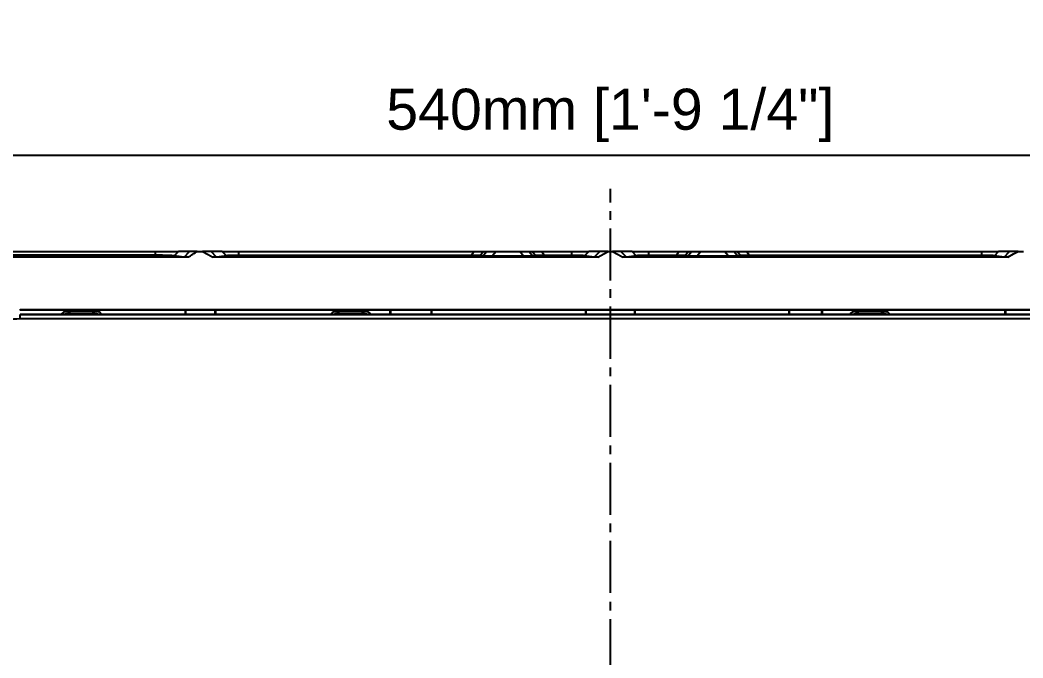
# Model space of a CAD drawing. Header units: millimetres. Extents: x 9226 to 36041, y 16031 to 21779.
# Drawn here: x 11124.6 to 11491.5, y 17103.4 to 17336.8 of the extents above; entities that cross this region are included whole.
import ezdxf

# ---------------------------------------------------------------- set-up
doc = ezdxf.new("R2010")
doc.units = ezdxf.units.MM
doc.linetypes.add('CENTER2', pattern=[28.575, 19.05, -3.175, 3.175, -3.175])
doc.styles.get("Standard").update_dxf_attribs({"font": 'arial.ttf'})
doc.dimstyles.new('ISO-15', dxfattribs={"dimtxt": 15, "dimasz": 4, "dimexe": 1.25, "dimexo": 5, "dimgap": 5, "dimtad": 1, "dimtoh": 1, "dimdec": 1, "dimdsep": 46, "dimtxsty": 'Standard', "dimcen": 2.5, "dimadec": 0, "dimazin": 0, "dimtfac": 1, "dimtdec": 1, "dimtmove": 0, "dimatfit": 3, "dimfxl": 1, "dimarcsym": 0})

# ---------------------------------------------------------------- blocks, each defined once
blk = doc.blocks.new('*U167')
at = {"color": 0, "linetype": 'CENTER2', "transparency": 16777216}
blk.add_line((0, -180.66), (0, 224.45), dxfattribs=at)
blk = doc.blocks.new('*D271')
at = {"color": 0, "lineweight": -2, "ltscale": 40, "transparency": 16777216}
for p, q in [((11070.55, 17222.68), (11070.55, 17288.47)), ((11606.55, 17287.22), (11074.55, 17287.22)), ((11610.55, 17222.68), (11610.55, 17288.47))]:
    blk.add_line(p, q, dxfattribs=at)
at = {"color": 0, "ltscale": 40, "transparency": 16777216}
for points in [[(11074.55, 17287.88), (11074.55, 17286.55), (11070.55, 17287.22)], [(11606.55, 17287.88), (11606.55, 17286.55), (11610.55, 17287.22)]]:
    blk.add_solid(points, dxfattribs=at)
at = {"layer": 'Defpoints', "color": 0, "ltscale": 40, "transparency": 16777216}
for p in [(11070.55, 17287.22), (11070.55, 17217.68), (11610.55, 17217.68)]:
    blk.add_point(p, dxfattribs=at)
at = {"color": 0, "lineweight": -3, "ltscale": 40, "transparency": 16777216, "insert": (11340.55, 17301.93), "char_height": 15, "attachment_point": 5}
blk.add_mtext('540mm [1\'-9 1/4"]', dxfattribs=at)

msp = doc.modelspace()

# ---------------------------------------------------------------- linework, layer by layer
at = {"color": 7, "linetype": 'Continuous', "lineweight": -3}
for p, q in [((11111.966, 17252.176), (11174.141, 17252.176)), ((11174.141, 17250.733), (11174.141, 17252.176)), ((11182.472, 17252.176), (11181.001, 17250.586)), ((11186.56, 17252.176), (11182.472, 17252.176)), ((11184.652, 17250.115), (11186.56, 17252.176)), ((11189.418, 17252.176), (11191.341, 17252.176)), ((11196.454, 17250.115), (11194.446, 17252.176)), ((11198.479, 17252.176), (11194.446, 17252.176)), ((11200.037, 17250.577), (11198.479, 17252.176)), ((11204.619, 17250.676), (11204.619, 17252.176)), ((11204.619, 17252.176), (11290.714, 17252.176)), ((11289.503, 17250.676), (11290.714, 17252.176)), ((11294.17, 17252.176), (11292.899, 17250.6)), ((11293.885, 17250.464), (11295.267, 17252.176)), ((11294.17, 17252.176), (11295.267, 17252.176)), ((11298.723, 17252.176), (11297.281, 17250.389)), ((11298.723, 17252.176), (11307.384, 17252.176)), ((11308.826, 17250.389), (11307.384, 17252.176)), ((11310.84, 17252.176), (11312.221, 17250.464)), ((11310.84, 17252.176), (11311.936, 17252.176)), ((11313.208, 17250.6), (11311.936, 17252.176)), ((11315.392, 17252.176), (11316.603, 17250.676)), ((11315.392, 17252.176), (11326.487, 17252.176)), ((11326.487, 17250.676), (11326.487, 17252.176)), ((11331.069, 17250.577), (11332.627, 17252.176)), ((11336.66, 17252.176), (11332.627, 17252.176)), ((11334.652, 17250.115), (11336.66, 17252.176)), ((11339.765, 17252.176), (11341.341, 17252.176)), ((11346.454, 17250.115), (11344.446, 17252.176)), ((11348.479, 17252.176), (11344.446, 17252.176)), ((11350.037, 17250.577), (11348.479, 17252.176)), ((11354.619, 17250.676), (11354.619, 17252.176)), ((11354.619, 17252.176), (11365.714, 17252.176)), ((11364.503, 17250.676), (11365.714, 17252.176)), ((11369.17, 17252.176), (11367.899, 17250.6)), ((11368.885, 17250.464), (11370.267, 17252.176)), ((11369.17, 17252.176), (11370.267, 17252.176)), ((11373.723, 17252.176), (11372.281, 17250.389)), ((11373.723, 17252.176), (11382.384, 17252.176)), ((11383.826, 17250.389), (11382.384, 17252.176)), ((11385.84, 17252.176), (11387.221, 17250.464)), ((11385.84, 17252.176), (11386.936, 17252.176)), ((11388.208, 17250.6), (11386.936, 17252.176)), ((11390.392, 17252.176), (11391.603, 17250.676)), ((11390.392, 17252.176), (11476.487, 17252.176)), ((11476.487, 17250.676), (11476.487, 17252.176)), ((11481.069, 17250.577), (11482.627, 17252.176)), ((11486.66, 17252.176), (11482.627, 17252.176)), ((11484.652, 17250.115), (11486.66, 17252.176)), ((11489.765, 17252.176), (11491.688, 17252.176)), ((11186.025, 17250.06), (11100.081, 17250.06)), ((11174.141, 17250.733), (11111.966, 17250.733)), ((11126.579, 17250.374), (11126.579, 17250.662)), ((11129.053, 17250.727), (11165.053, 17250.727)), ((11165.053, 17250.309), (11129.053, 17250.309)), ((11167.528, 17250.662), (11167.528, 17250.374)), ((11184.652, 17250.115), (11181.001, 17250.586)), ((11336.023, 17250.06), (11195.083, 17250.06)), ((11200.037, 17250.577), (11196.454, 17250.115)), ((11289.503, 17250.676), (11204.619, 17250.676)), ((11293.885, 17250.464), (11292.899, 17250.6)), ((11308.826, 17250.389), (11297.281, 17250.389)), ((11313.208, 17250.6), (11312.221, 17250.464)), ((11326.487, 17250.676), (11316.603, 17250.676)), ((11334.652, 17250.115), (11331.069, 17250.577)), ((11486.023, 17250.06), (11345.083, 17250.06)), ((11350.037, 17250.577), (11346.454, 17250.115)), ((11364.503, 17250.676), (11354.619, 17250.676)), ((11368.885, 17250.464), (11367.899, 17250.6)), ((11383.826, 17250.389), (11372.281, 17250.389)), ((11388.208, 17250.6), (11387.221, 17250.464)), ((11476.487, 17250.676), (11391.603, 17250.676)), ((11484.652, 17250.115), (11481.069, 17250.577)), ((11124.551, 17230.876), (11556.556, 17230.876)), ((11124.551, 17230.725), (11124.551, 17230.876)), ((11185.036, 17230.725), (11124.551, 17230.725)), ((11142.265, 17230.477), (11142.761, 17230.476)), ((11142.761, 17230.476), (11151.346, 17230.476)), ((11142.761, 17229.476), (11142.761, 17230.476)), ((11151.346, 17230.476), (11151.841, 17230.477)), ((11151.346, 17229.476), (11151.346, 17230.476)), ((11151.846, 17229.477), (11151.841, 17230.477)), ((11185.036, 17230.725), (11185.123, 17230.638)), ((11185.036, 17229.084), (11185.036, 17230.725)), ((11195.983, 17230.638), (11185.123, 17230.638)), ((11185.123, 17230.638), (11185.123, 17229.084)), ((11195.983, 17230.638), (11196.071, 17230.725)), ((11195.983, 17229.084), (11195.983, 17230.638)), ((11260.034, 17230.725), (11196.071, 17230.725)), ((11196.071, 17230.725), (11196.071, 17229.084)), ((11240.761, 17229.476), (11240.765, 17230.459)), ((11241.261, 17230.458), (11249.846, 17230.458)), ((11241.261, 17229.475), (11241.261, 17230.458)), ((11249.846, 17229.475), (11249.846, 17230.458)), ((11250.346, 17229.476), (11250.342, 17230.459)), ((11260.034, 17230.725), (11260.121, 17230.638)), ((11260.034, 17229.084), (11260.034, 17230.725)), ((11274.983, 17230.638), (11260.121, 17230.638)), ((11260.121, 17230.638), (11260.121, 17229.084)), ((11274.983, 17230.638), (11275.07, 17230.725)), ((11274.983, 17230.638), (11274.983, 17229.084)), ((11331.536, 17230.725), (11275.07, 17230.725)), ((11275.07, 17230.725), (11275.07, 17229.084)), ((11331.536, 17230.725), (11331.623, 17230.638)), ((11331.536, 17229.084), (11331.536, 17230.725)), ((11349.483, 17230.638), (11331.623, 17230.638)), ((11331.623, 17230.638), (11331.623, 17229.084)), ((11349.483, 17230.638), (11349.571, 17230.725)), ((11349.483, 17229.084), (11349.483, 17230.638)), ((11406.036, 17230.725), (11349.571, 17230.725)), ((11349.571, 17230.725), (11349.571, 17229.084)), ((11406.123, 17230.638), (11406.036, 17230.725)), ((11406.036, 17229.084), (11406.036, 17230.725)), ((11417.983, 17230.638), (11406.123, 17230.638)), ((11406.123, 17229.084), (11406.123, 17230.638)), ((11417.983, 17230.638), (11418.071, 17230.725)), ((11417.983, 17229.084), (11417.983, 17230.638)), ((11485.036, 17230.725), (11418.071, 17230.725)), ((11418.071, 17230.725), (11418.071, 17229.084)), ((11430.761, 17229.476), (11430.765, 17230.459)), ((11431.261, 17229.475), (11431.261, 17230.458)), ((11431.261, 17230.458), (11439.846, 17230.458)), ((11439.846, 17229.475), (11439.846, 17230.458)), ((11440.346, 17229.476), (11440.342, 17230.459)), ((11485.036, 17230.725), (11485.123, 17230.638)), ((11485.036, 17229.084), (11485.036, 17230.725)), ((11495.983, 17230.638), (11485.123, 17230.638)), ((11485.123, 17230.638), (11485.123, 17229.084)), ((11124.551, 17229.01), (11124.551, 17229.084)), ((11142.053, 17229.084), (11124.551, 17229.084)), ((11124.551, 17227.51), (11124.551, 17229.01)), ((11556.556, 17229.01), (11124.551, 17229.01)), ((11556.556, 17227.51), (11124.551, 17227.51)), ((11142.226, 17229.17), (11142.053, 17229.084)), ((11151.88, 17229.17), (11142.226, 17229.17)), ((11142.237, 17229.37), (11151.87, 17229.37)), ((11151.346, 17229.476), (11142.761, 17229.476)), ((11151.846, 17229.477), (11151.346, 17229.476)), ((11152.053, 17229.084), (11151.88, 17229.17)), ((11240.553, 17229.084), (11152.053, 17229.084)), ((11240.726, 17229.17), (11240.553, 17229.084)), ((11250.38, 17229.17), (11240.726, 17229.17)), ((11240.737, 17229.37), (11250.37, 17229.37)), ((11249.846, 17229.475), (11241.261, 17229.475)), ((11250.553, 17229.084), (11250.38, 17229.17)), ((11430.553, 17229.084), (11250.553, 17229.084)), ((11430.726, 17229.17), (11430.553, 17229.084)), ((11440.38, 17229.17), (11430.726, 17229.17)), ((11430.737, 17229.37), (11440.37, 17229.37)), ((11439.846, 17229.475), (11431.261, 17229.475)), ((11440.553, 17229.084), (11440.38, 17229.17)), ((11529.053, 17229.084), (11440.553, 17229.084))]:
    msp.add_line(p, q, dxfattribs=at)
at = {"color": 8, "linetype": 'Continuous', "lineweight": -3}
for p, q in [((11129.053, 17250.727), (11129.053, 17250.309)), ((11165.053, 17250.309), (11165.053, 17250.727))]:
    msp.add_line(p, q, dxfattribs=at)
at = {"color": 7, "linetype": 'Continuous', "lineweight": -3, "flags": 128}
for points in [[(11191.341, 17252.176), (11193.436, 17250.991), (11195.083, 17250.06)], [(11336.023, 17250.06), (11338.119, 17251.245), (11339.765, 17252.176)], [(11341.341, 17252.176), (11343.436, 17250.991), (11345.083, 17250.06)], [(11486.023, 17250.06), (11488.119, 17251.245), (11489.765, 17252.176)], [(11142.261, 17229.477), (11142.263, 17230.037), (11142.265, 17230.477)]]:
    msp.add_lwpolyline(points, dxfattribs=at)
at = {"color": 8, "linetype": 'Continuous', "lineweight": -3, "flags": 128}
for points in [[(11126.579, 17250.662), (11126.844, 17250.389), (11126.888, 17250.345)], [(11167.218, 17250.345), (11167.319, 17250.448), (11167.528, 17250.662)]]:
    msp.add_lwpolyline(points, dxfattribs=at)
at = {"color": 7, "linetype": 'Continuous', "lineweight": -3}
for centre, radius, start, end in [((11175.431, 17150.689), 100.053, 86.80897, 90.73918), ((11241.264, 17347.458), 117, 269.75546, 269.99829), ((11249.842, 17347.458), 117, 270.00171, 270.24454), ((11431.264, 17347.458), 117, 269.75546, 269.99829), ((11439.842, 17347.458), 117, 270.00171, 270.24454), ((11241.264, 17347.458), 117.983, 269.75547, 269.99829), ((11249.842, 17347.458), 117.983, 270.00171, 270.24452), ((11431.264, 17347.458), 117.983, 269.75547, 269.99829), ((11439.842, 17347.458), 117.983, 270.00171, 270.24452)]:
    msp.add_arc(centre, radius, start, end, dxfattribs=at)
for points, knots in [([(11174.141, 17252.176), (11175.029, 17252.176), (11175.968, 17252.176), (11177.8, 17252.176), (11178.689, 17252.176), (11180.248, 17252.176), (11180.914, 17252.176), (11181.927, 17252.176), (11182.274, 17252.176), (11182.472, 17252.176)], [0, 0, 0, 0, 0.25, 0.25, 0.5, 0.5, 0.75, 0.75, 1, 1, 1, 1]), ([(11186.025, 17250.06), (11186.167, 17250.148), (11186.307, 17250.236), (11186.59, 17250.413), (11186.732, 17250.501), (11187.156, 17250.765), (11187.439, 17250.942), (11188.287, 17251.47), (11188.852, 17251.823), (11189.418, 17252.176)], [0, 0, 0, 0, 0.125, 0.125, 0.25, 0.25, 0.5, 0.5, 1, 1, 1, 1]), ([(11189.418, 17252.176), (11189.053, 17252.177), (11188.688, 17252.178), (11188.142, 17252.18), (11187.96, 17252.181), (11187.686, 17252.182), (11187.595, 17252.182), (11187.411, 17252.183), (11187.316, 17252.183), (11187.165, 17252.183), (11187.108, 17252.183), (11187.049, 17252.182), (11187.034, 17252.182), (11187.013, 17252.181), (11186.993, 17252.181), (11186.909, 17252.179), (11186.847, 17252.179), (11186.679, 17252.177), (11186.602, 17252.176), (11186.56, 17252.176)], [0, 0, 0, 0, 0.25, 0.25, 0.375, 0.375, 0.4375, 0.4375, 0.5, 0.5, 0.5625, 0.5625, 0.59375, 0.59375, 0.625, 0.625, 0.75, 0.75, 1, 1, 1, 1]), ([(11194.446, 17252.176), (11194.408, 17252.171), (11194.332, 17252.168), (11194.17, 17252.164), (11194.109, 17252.164), (11193.972, 17252.163), (11193.895, 17252.163), (11193.512, 17252.165), (11192.624, 17252.169), (11191.829, 17252.173), (11191.341, 17252.176)], [0, 0, 0, 0, 0.125, 0.125, 0.1875, 0.1875, 0.25, 0.25, 0.5, 1, 1, 1, 1]), ([(11198.479, 17252.176), (11198.498, 17252.176), (11198.535, 17252.176), (11198.601, 17252.176), (11198.674, 17252.176), (11198.756, 17252.176), (11198.846, 17252.176), (11198.944, 17252.176), (11199.051, 17252.176), (11199.165, 17252.176), (11199.429, 17252.176), (11199.903, 17252.176), (11200.677, 17252.176), (11201.559, 17252.176), (11202.337, 17252.176), (11202.944, 17252.176), (11203.356, 17252.176), (11203.772, 17252.176), (11204.194, 17252.176), (11204.477, 17252.176), (11204.619, 17252.176)], [0, 0, 0, 0, 0.027944, 0.0557601, 0.0834869, 0.1111636, 0.1388295, 0.1665238, 0.1942858, 0.2221545, 0.2501682, 0.3750481, 0.5000251, 0.6248208, 0.7498149, 0.8000557, 0.8499661, 0.8997743, 0.9497097, 1, 1, 1, 1]), ([(11290.714, 17252.176), (11291.14, 17252.176), (11291.554, 17252.176), (11292.319, 17252.176), (11292.67, 17252.176), (11293.278, 17252.176), (11293.534, 17252.176), (11293.935, 17252.176), (11294.08, 17252.176), (11294.17, 17252.176)], [0, 0, 0, 0, 0.25, 0.25, 0.5, 0.5, 0.75, 0.75, 1, 1, 1, 1]), ([(11295.267, 17252.176), (11295.357, 17252.176), (11295.501, 17252.176), (11295.903, 17252.176), (11296.159, 17252.176), (11296.766, 17252.176), (11297.118, 17252.176), (11297.883, 17252.176), (11298.297, 17252.176), (11298.723, 17252.176)], [0, 0, 0, 0, 0.25, 0.25, 0.5, 0.5, 0.75, 0.75, 1, 1, 1, 1]), ([(11307.384, 17252.176), (11307.81, 17252.176), (11308.224, 17252.176), (11308.989, 17252.176), (11309.34, 17252.176), (11309.947, 17252.176), (11310.204, 17252.176), (11310.605, 17252.176), (11310.75, 17252.176), (11310.84, 17252.176)], [0, 0, 0, 0, 0.25, 0.25, 0.5, 0.5, 0.75, 0.75, 1, 1, 1, 1]), ([(11311.936, 17252.176), (11312.026, 17252.176), (11312.171, 17252.176), (11312.572, 17252.176), (11312.828, 17252.176), (11313.436, 17252.176), (11313.787, 17252.176), (11314.552, 17252.176), (11314.966, 17252.176), (11315.392, 17252.176)], [0, 0, 0, 0, 0.25, 0.25, 0.5, 0.5, 0.75, 0.75, 1, 1, 1, 1]), ([(11326.487, 17252.176), (11326.566, 17252.176), (11326.724, 17252.176), (11326.959, 17252.176), (11327.193, 17252.176), (11327.426, 17252.176), (11327.657, 17252.176), (11327.886, 17252.176), (11328.115, 17252.176), (11328.341, 17252.176), (11328.826, 17252.176), (11329.546, 17252.176), (11330.429, 17252.176), (11331.203, 17252.176), (11331.715, 17252.176), (11332.036, 17252.176), (11332.225, 17252.176), (11332.387, 17252.176), (11332.524, 17252.176), (11332.593, 17252.176), (11332.627, 17252.176)], [0, 0, 0, 0, 0.0279561, 0.0557813, 0.0835141, 0.1111935, 0.1388588, 0.1665491, 0.1943037, 0.2221614, 0.2501607, 0.375032, 0.5000082, 0.6248422, 0.7498408, 0.8000855, 0.849995, 0.8997977, 0.9497234, 1, 1, 1, 1]), ([(11339.765, 17252.176), (11339.439, 17252.175), (11338.822, 17252.175), (11338.039, 17252.173), (11337.422, 17252.171), (11337.05, 17252.174), (11336.879, 17252.177), (11336.814, 17252.167), (11336.76, 17252.166), (11336.728, 17252.174), (11336.69, 17252.176), (11336.672, 17252.176), (11336.66, 17252.176)], [0, 0, 0, 0, 0.289629, 0.546849, 0.6914899, 0.839411, 0.8686776, 0.8977948, 0.9162387, 0.9485969, 0.9657607, 1, 1, 1, 1]), ([(11344.446, 17252.176), (11344.408, 17252.171), (11344.332, 17252.168), (11344.17, 17252.164), (11344.109, 17252.164), (11343.972, 17252.163), (11343.895, 17252.163), (11343.512, 17252.165), (11342.624, 17252.169), (11341.829, 17252.173), (11341.341, 17252.176)], [0, 0, 0, 0, 0.125, 0.125, 0.1875, 0.1875, 0.25, 0.25, 0.5, 1, 1, 1, 1]), ([(11348.479, 17252.176), (11348.498, 17252.176), (11348.535, 17252.176), (11348.601, 17252.176), (11348.674, 17252.176), (11348.756, 17252.176), (11348.846, 17252.176), (11348.944, 17252.176), (11349.051, 17252.176), (11349.165, 17252.176), (11349.429, 17252.176), (11349.903, 17252.176), (11350.677, 17252.176), (11351.559, 17252.176), (11352.337, 17252.176), (11352.944, 17252.176), (11353.356, 17252.176), (11353.772, 17252.176), (11354.194, 17252.176), (11354.477, 17252.176), (11354.619, 17252.176)], [0, 0, 0, 0, 0.027944, 0.05576007, 0.08348693, 0.11116363, 0.13882948, 0.16652381, 0.19428583, 0.22215447, 0.25016821, 0.37504814, 0.50002514, 0.62482079, 0.74981491, 0.80005567, 0.84996612, 0.89977432, 0.94970971, 1, 1, 1, 1]), ([(11365.714, 17252.176), (11366.14, 17252.176), (11366.554, 17252.176), (11367.319, 17252.176), (11367.67, 17252.176), (11368.278, 17252.176), (11368.534, 17252.176), (11368.935, 17252.176), (11369.08, 17252.176), (11369.17, 17252.176)], [0, 0, 0, 0, 0.25, 0.25, 0.5, 0.5, 0.75, 0.75, 1, 1, 1, 1]), ([(11370.267, 17252.176), (11370.357, 17252.176), (11370.501, 17252.176), (11370.903, 17252.176), (11371.159, 17252.176), (11371.766, 17252.176), (11372.118, 17252.176), (11372.883, 17252.176), (11373.297, 17252.176), (11373.723, 17252.176)], [0, 0, 0, 0, 0.25, 0.25, 0.5, 0.5, 0.75, 0.75, 1, 1, 1, 1]), ([(11382.384, 17252.176), (11382.81, 17252.176), (11383.224, 17252.176), (11383.989, 17252.176), (11384.34, 17252.176), (11384.947, 17252.176), (11385.204, 17252.176), (11385.605, 17252.176), (11385.75, 17252.176), (11385.84, 17252.176)], [0, 0, 0, 0, 0.25, 0.25, 0.5, 0.5, 0.75, 0.75, 1, 1, 1, 1]), ([(11386.936, 17252.176), (11387.026, 17252.176), (11387.171, 17252.176), (11387.572, 17252.176), (11387.828, 17252.176), (11388.436, 17252.176), (11388.787, 17252.176), (11389.552, 17252.176), (11389.966, 17252.176), (11390.392, 17252.176)], [0, 0, 0, 0, 0.25, 0.25, 0.5, 0.5, 0.75, 0.75, 1, 1, 1, 1]), ([(11476.487, 17252.176), (11476.566, 17252.176), (11476.724, 17252.176), (11476.959, 17252.176), (11477.193, 17252.176), (11477.426, 17252.176), (11477.657, 17252.176), (11477.886, 17252.176), (11478.115, 17252.176), (11478.341, 17252.176), (11478.826, 17252.176), (11479.546, 17252.176), (11480.429, 17252.176), (11481.203, 17252.176), (11481.715, 17252.176), (11482.036, 17252.176), (11482.225, 17252.176), (11482.387, 17252.176), (11482.524, 17252.176), (11482.593, 17252.176), (11482.627, 17252.176)], [0, 0, 0, 0, 0.0279561, 0.0557813, 0.0835141, 0.1111935, 0.1388588, 0.1665491, 0.1943037, 0.2221614, 0.2501607, 0.375032, 0.5000082, 0.6248422, 0.7498408, 0.8000855, 0.849995, 0.8997977, 0.9497234, 1, 1, 1, 1]), ([(11489.765, 17252.176), (11489.439, 17252.175), (11488.822, 17252.175), (11488.039, 17252.173), (11487.422, 17252.171), (11487.05, 17252.174), (11486.879, 17252.177), (11486.814, 17252.167), (11486.76, 17252.166), (11486.728, 17252.174), (11486.69, 17252.176), (11486.672, 17252.176), (11486.66, 17252.176)], [0, 0, 0, 0, 0.289629, 0.546849, 0.6914899, 0.839411, 0.8686776, 0.8977948, 0.9162387, 0.9485969, 0.9657607, 1, 1, 1, 1]), ([(11126.579, 17250.662), (11126.58, 17250.663), (11126.582, 17250.666), (11126.598, 17250.67), (11126.625, 17250.675), (11126.662, 17250.679), (11126.71, 17250.683), (11126.807, 17250.69), (11126.984, 17250.698), (11127.292, 17250.708), (11127.668, 17250.716), (11128.029, 17250.721), (11128.335, 17250.724), (11128.572, 17250.726), (11128.811, 17250.727), (11128.972, 17250.727), (11129.053, 17250.727)], [0, 0, 0, 0, 0.04142262, 0.08272142, 0.12408021, 0.16568203, 0.20770672, 0.25032878, 0.37604218, 0.5000512, 0.62374355, 0.74950028, 0.8130207, 0.8755356, 0.93765488, 1, 1, 1, 1]), ([(11129.053, 17250.309), (11129, 17250.309), (11128.893, 17250.309), (11128.733, 17250.31), (11128.574, 17250.31), (11128.417, 17250.311), (11128.26, 17250.313), (11128.006, 17250.315), (11127.669, 17250.32), (11127.292, 17250.328), (11126.984, 17250.338), (11126.794, 17250.347), (11126.683, 17250.355), (11126.623, 17250.361), (11126.585, 17250.368), (11126.581, 17250.372), (11126.579, 17250.374)], [0, 0, 0, 0, 0.04140846, 0.08269338, 0.12403878, 0.16562785, 0.20764062, 0.25025173, 0.37594096, 0.49994156, 0.62364223, 0.74942308, 0.81296025, 0.87549399, 0.93763361, 1, 1, 1, 1]), ([(11165.053, 17250.727), (11165.107, 17250.727), (11165.214, 17250.727), (11165.374, 17250.726), (11165.532, 17250.726), (11165.69, 17250.725), (11165.846, 17250.723), (11166.101, 17250.721), (11166.438, 17250.716), (11166.814, 17250.708), (11167.122, 17250.698), (11167.312, 17250.689), (11167.424, 17250.681), (11167.483, 17250.675), (11167.521, 17250.668), (11167.525, 17250.664), (11167.528, 17250.662)], [0, 0, 0, 0, 0.0414085, 0.0826934, 0.1240388, 0.1656279, 0.2076406, 0.2502517, 0.375941, 0.4999416, 0.6236422, 0.7494231, 0.8129603, 0.875494, 0.9376336, 1, 1, 1, 1]), ([(11167.528, 17250.374), (11167.527, 17250.373), (11167.525, 17250.37), (11167.508, 17250.366), (11167.482, 17250.361), (11167.444, 17250.357), (11167.396, 17250.353), (11167.3, 17250.347), (11167.122, 17250.338), (11166.814, 17250.328), (11166.438, 17250.32), (11166.078, 17250.315), (11165.771, 17250.312), (11165.535, 17250.31), (11165.295, 17250.309), (11165.134, 17250.309), (11165.053, 17250.309)], [0, 0, 0, 0, 0.0414226, 0.0827214, 0.1240802, 0.165682, 0.2077067, 0.2503288, 0.3760422, 0.5000512, 0.6237435, 0.7495003, 0.8130207, 0.8755356, 0.9376549, 1, 1, 1, 1]), ([(11186.025, 17250.06), (11185.939, 17250.062), (11185.853, 17250.064), (11185.69, 17250.067), (11185.613, 17250.069), (11185.391, 17250.075), (11185.256, 17250.08), (11184.904, 17250.094), (11184.738, 17250.104), (11184.652, 17250.115)], [0, 0, 0, 0, 0.125, 0.125, 0.25, 0.25, 0.5, 0.5, 1, 1, 1, 1]), ([(11196.454, 17250.115), (11196.441, 17250.114), (11196.415, 17250.111), (11196.364, 17250.106), (11196.304, 17250.102), (11196.234, 17250.097), (11196.155, 17250.093), (11196.066, 17250.089), (11195.944, 17250.083), (11195.782, 17250.077), (11195.57, 17250.071), (11195.338, 17250.065), (11195.168, 17250.062), (11195.083, 17250.06)], [0, 0, 0, 0, 0.0706265, 0.1411173, 0.2116847, 0.2825402, 0.3538929, 0.4259475, 0.4989028, 0.6263685, 0.7516211, 0.8757814, 1, 1, 1, 1]), ([(11204.619, 17250.676), (11204.552, 17250.675), (11204.418, 17250.675), (11204.218, 17250.675), (11204.02, 17250.675), (11203.823, 17250.674), (11203.627, 17250.673), (11203.432, 17250.672), (11203.238, 17250.67), (11202.857, 17250.667), (11202.307, 17250.66), (11201.645, 17250.648), (11201.068, 17250.634), (11200.676, 17250.619), (11200.418, 17250.607), (11200.257, 17250.598), (11200.126, 17250.588), (11200.067, 17250.581), (11200.037, 17250.577)], [0, 0, 0, 0, 0.0313639, 0.062594, 0.0937484, 0.1248854, 0.1560634, 0.1873407, 0.2187748, 0.2504225, 0.3754903, 0.5002003, 0.6246679, 0.7497563, 0.8126623, 0.8750288, 0.9373195, 1, 1, 1, 1]), ([(11292.899, 17250.6), (11292.818, 17250.612), (11292.682, 17250.622), (11292.296, 17250.641), (11292.046, 17250.649), (11291.449, 17250.662), (11291.102, 17250.667), (11290.342, 17250.674), (11289.93, 17250.676), (11289.503, 17250.676)], [0, 0, 0, 0, 0.25, 0.25, 0.5, 0.5, 0.75, 0.75, 1, 1, 1, 1]), ([(11297.281, 17250.389), (11296.854, 17250.389), (11296.442, 17250.39), (11295.682, 17250.397), (11295.335, 17250.402), (11294.738, 17250.415), (11294.488, 17250.423), (11294.102, 17250.442), (11293.966, 17250.453), (11293.885, 17250.464)], [0, 0, 0, 0, 0.25, 0.25, 0.5, 0.5, 0.75, 0.75, 1, 1, 1, 1]), ([(11312.221, 17250.464), (11312.14, 17250.453), (11312.004, 17250.442), (11311.618, 17250.423), (11311.368, 17250.415), (11310.771, 17250.402), (11310.424, 17250.397), (11309.664, 17250.39), (11309.252, 17250.389), (11308.826, 17250.389)], [0, 0, 0, 0, 0.25, 0.25, 0.5, 0.5, 0.75, 0.75, 1, 1, 1, 1]), ([(11316.603, 17250.676), (11316.177, 17250.676), (11315.764, 17250.674), (11315.004, 17250.667), (11314.657, 17250.662), (11314.06, 17250.649), (11313.811, 17250.641), (11313.425, 17250.622), (11313.288, 17250.612), (11313.208, 17250.6)], [0, 0, 0, 0, 0.25, 0.25, 0.5, 0.5, 0.75, 0.75, 1, 1, 1, 1]), ([(11331.069, 17250.577), (11331.055, 17250.579), (11331.027, 17250.583), (11330.974, 17250.588), (11330.914, 17250.593), (11330.845, 17250.598), (11330.769, 17250.602), (11330.684, 17250.607), (11330.591, 17250.612), (11330.391, 17250.621), (11330.037, 17250.634), (11329.46, 17250.648), (11328.798, 17250.66), (11328.188, 17250.667), (11327.677, 17250.672), (11327.285, 17250.674), (11326.888, 17250.675), (11326.621, 17250.675), (11326.487, 17250.676)], [0, 0, 0, 0, 0.0313692, 0.0626035, 0.0937606, 0.1248988, 0.1560763, 0.1873514, 0.2187814, 0.2504233, 0.3754904, 0.5002025, 0.6246838, 0.7497704, 0.8126763, 0.87504, 0.9373258, 1, 1, 1, 1]), ([(11336.023, 17250.06), (11335.974, 17250.061), (11335.877, 17250.063), (11335.738, 17250.066), (11335.605, 17250.069), (11335.479, 17250.073), (11335.359, 17250.076), (11335.246, 17250.08), (11335.114, 17250.085), (11334.972, 17250.092), (11334.834, 17250.099), (11334.724, 17250.107), (11334.676, 17250.113), (11334.652, 17250.115)], [0, 0, 0, 0, 0.0707591, 0.1413361, 0.2119424, 0.2827893, 0.3540861, 0.4260378, 0.4988442, 0.6260874, 0.751275, 0.8755299, 1, 1, 1, 1]), ([(11346.454, 17250.115), (11346.441, 17250.114), (11346.415, 17250.111), (11346.364, 17250.106), (11346.304, 17250.102), (11346.234, 17250.097), (11346.155, 17250.093), (11346.066, 17250.089), (11345.944, 17250.083), (11345.782, 17250.077), (11345.57, 17250.071), (11345.338, 17250.065), (11345.168, 17250.062), (11345.083, 17250.06)], [0, 0, 0, 0, 0.0706265, 0.1411173, 0.2116847, 0.2825402, 0.3538929, 0.4259475, 0.4989028, 0.6263685, 0.7516211, 0.8757814, 1, 1, 1, 1]), ([(11354.619, 17250.676), (11354.552, 17250.675), (11354.418, 17250.675), (11354.218, 17250.675), (11354.02, 17250.675), (11353.823, 17250.674), (11353.627, 17250.673), (11353.432, 17250.672), (11353.238, 17250.67), (11352.857, 17250.667), (11352.307, 17250.66), (11351.645, 17250.648), (11351.068, 17250.634), (11350.676, 17250.619), (11350.418, 17250.607), (11350.257, 17250.598), (11350.126, 17250.588), (11350.067, 17250.581), (11350.037, 17250.577)], [0, 0, 0, 0, 0.0313639, 0.062594, 0.0937484, 0.1248854, 0.1560634, 0.1873407, 0.2187748, 0.2504225, 0.3754903, 0.5002003, 0.6246679, 0.7497563, 0.8126623, 0.8750288, 0.9373195, 1, 1, 1, 1]), ([(11367.899, 17250.6), (11367.818, 17250.612), (11367.682, 17250.622), (11367.296, 17250.641), (11367.046, 17250.649), (11366.449, 17250.662), (11366.102, 17250.667), (11365.342, 17250.674), (11364.93, 17250.676), (11364.503, 17250.676)], [0, 0, 0, 0, 0.25, 0.25, 0.5, 0.5, 0.75, 0.75, 1, 1, 1, 1]), ([(11372.281, 17250.389), (11371.854, 17250.389), (11371.442, 17250.39), (11370.682, 17250.397), (11370.335, 17250.402), (11369.738, 17250.415), (11369.488, 17250.423), (11369.102, 17250.442), (11368.966, 17250.453), (11368.885, 17250.464)], [0, 0, 0, 0, 0.25, 0.25, 0.5, 0.5, 0.75, 0.75, 1, 1, 1, 1]), ([(11387.221, 17250.464), (11387.14, 17250.453), (11387.004, 17250.442), (11386.618, 17250.423), (11386.368, 17250.415), (11385.771, 17250.402), (11385.424, 17250.397), (11384.664, 17250.39), (11384.252, 17250.389), (11383.826, 17250.389)], [0, 0, 0, 0, 0.25, 0.25, 0.5, 0.5, 0.75, 0.75, 1, 1, 1, 1]), ([(11391.603, 17250.676), (11391.177, 17250.676), (11390.764, 17250.674), (11390.004, 17250.667), (11389.657, 17250.662), (11389.06, 17250.649), (11388.811, 17250.641), (11388.425, 17250.622), (11388.288, 17250.612), (11388.208, 17250.6)], [0, 0, 0, 0, 0.25, 0.25, 0.5, 0.5, 0.75, 0.75, 1, 1, 1, 1]), ([(11481.069, 17250.577), (11481.055, 17250.579), (11481.027, 17250.583), (11480.974, 17250.588), (11480.914, 17250.593), (11480.845, 17250.598), (11480.769, 17250.602), (11480.684, 17250.607), (11480.591, 17250.612), (11480.391, 17250.621), (11480.037, 17250.634), (11479.46, 17250.648), (11478.798, 17250.66), (11478.188, 17250.667), (11477.677, 17250.672), (11477.285, 17250.674), (11476.888, 17250.675), (11476.621, 17250.675), (11476.487, 17250.676)], [0, 0, 0, 0, 0.0313692, 0.0626035, 0.0937606, 0.1248988, 0.1560763, 0.1873514, 0.2187814, 0.2504233, 0.3754904, 0.5002025, 0.6246838, 0.7497704, 0.8126763, 0.87504, 0.9373258, 1, 1, 1, 1]), ([(11486.023, 17250.06), (11485.974, 17250.061), (11485.877, 17250.063), (11485.738, 17250.066), (11485.605, 17250.069), (11485.479, 17250.073), (11485.359, 17250.076), (11485.246, 17250.08), (11485.114, 17250.085), (11484.972, 17250.092), (11484.834, 17250.099), (11484.724, 17250.107), (11484.676, 17250.113), (11484.652, 17250.115)], [0, 0, 0, 0, 0.0707591, 0.1413361, 0.2119424, 0.2827893, 0.3540861, 0.4260378, 0.4988442, 0.6260874, 0.751275, 0.8755299, 1, 1, 1, 1]), ([(11139.753, 17229.084), (11139.824, 17229.204), (11140.042, 17229.572), (11140.614, 17230.024), (11141.399, 17230.408), (11141.976, 17230.454), (11142.265, 17230.477)], [0, 0, 0, 0, 0.1388433, 0.4258668, 0.7129561, 1, 1, 1, 1]), ([(11151.841, 17230.477), (11152.127, 17230.454), (11152.699, 17230.409), (11153.48, 17230.032), (11154.056, 17229.58), (11154.278, 17229.209), (11154.353, 17229.084)], [0, 0, 0, 0, 0.2841787, 0.5694343, 0.8546241, 1, 1, 1, 1]), ([(11238.269, 17229.084), (11238.369, 17229.237), (11238.616, 17229.617), (11239.209, 17230.05), (11239.952, 17230.398), (11240.494, 17230.439), (11240.765, 17230.459)], [0, 0, 0, 0, 0.1828872, 0.455405, 0.7277743, 1, 1, 1, 1]), ([(11250.342, 17230.459), (11250.612, 17230.439), (11251.154, 17230.398), (11251.896, 17230.051), (11252.489, 17229.617), (11252.737, 17229.237), (11252.837, 17229.084)], [0, 0, 0, 0, 0.2717539, 0.5442885, 0.8166755, 1, 1, 1, 1]), ([(11428.27, 17229.084), (11428.369, 17229.237), (11428.616, 17229.617), (11429.209, 17230.05), (11429.952, 17230.398), (11430.494, 17230.439), (11430.765, 17230.459)], [0, 0, 0, 0, 0.18285465, 0.45540152, 0.72778892, 1, 1, 1, 1]), ([(11440.342, 17230.459), (11440.612, 17230.439), (11441.154, 17230.398), (11441.897, 17230.051), (11442.49, 17229.618), (11442.737, 17229.237), (11442.837, 17229.084)], [0, 0, 0, 0, 0.27173751, 0.54427228, 0.81665542, 1, 1, 1, 1]), ([(11124.551, 17227.51), (11122.961, 17227.41), (11119.756, 17227.209), (11115.505, 17225.686), (11111.899, 17223.641), (11110.035, 17221.952), (11109.111, 17221.115)], [0, 0, 0, 0, 0.2778353, 0.5604594, 0.7821013, 1, 1, 1, 1]), ([(11142.261, 17229.477), (11142.081, 17229.461), (11141.721, 17229.431), (11141.318, 17229.275), (11141.135, 17229.121), (11141.092, 17229.084)], [0, 0, 0, 0, 0.4301205, 0.8644237, 1, 1, 1, 1]), ([(11142.226, 17229.17), (11142.228, 17229.175), (11142.231, 17229.183), (11142.234, 17229.237), (11142.236, 17229.304), (11142.236, 17229.349), (11142.237, 17229.37)], [0, 0, 0, 0, 0.2707513, 0.5625695, 0.7895152, 1, 1, 1, 1]), ([(11153.014, 17229.084), (11152.971, 17229.12), (11152.788, 17229.274), (11152.385, 17229.43), (11152.025, 17229.462), (11151.846, 17229.477)], [0, 0, 0, 0, 0.1352479, 0.5703759, 1, 1, 1, 1]), ([(11151.87, 17229.37), (11151.87, 17229.342), (11151.87, 17229.284), (11151.873, 17229.218), (11151.876, 17229.178), (11151.879, 17229.173), (11151.88, 17229.17)], [0, 0, 0, 0, 0.2704349, 0.5621231, 0.7892754, 1, 1, 1, 1]), ([(11240.761, 17229.476), (11240.583, 17229.461), (11240.224, 17229.431), (11239.826, 17229.271), (11239.642, 17229.119), (11239.6, 17229.084)], [0, 0, 0, 0, 0.4278308, 0.8683147, 1, 1, 1, 1]), ([(11240.726, 17229.17), (11240.728, 17229.175), (11240.731, 17229.183), (11240.734, 17229.237), (11240.736, 17229.304), (11240.736, 17229.349), (11240.737, 17229.37)], [0, 0, 0, 0, 0.2707512, 0.5625692, 0.7895155, 1, 1, 1, 1]), ([(11251.506, 17229.084), (11251.464, 17229.118), (11251.282, 17229.27), (11250.884, 17229.431), (11250.523, 17229.461), (11250.346, 17229.476)], [0, 0, 0, 0, 0.12979886, 0.57094584, 1, 1, 1, 1]), ([(11250.37, 17229.37), (11250.37, 17229.342), (11250.37, 17229.284), (11250.373, 17229.218), (11250.376, 17229.178), (11250.379, 17229.173), (11250.38, 17229.17)], [0, 0, 0, 0, 0.270436, 0.5621247, 0.7892775, 1, 1, 1, 1]), ([(11430.761, 17229.476), (11430.583, 17229.461), (11430.222, 17229.431), (11429.825, 17229.27), (11429.642, 17229.118), (11429.601, 17229.084)], [0, 0, 0, 0, 0.42905416, 0.87020114, 1, 1, 1, 1]), ([(11430.726, 17229.17), (11430.728, 17229.175), (11430.731, 17229.183), (11430.734, 17229.237), (11430.736, 17229.304), (11430.736, 17229.349), (11430.737, 17229.37)], [0, 0, 0, 0, 0.2707514, 0.5625687, 0.7895151, 1, 1, 1, 1]), ([(11441.506, 17229.084), (11441.464, 17229.119), (11441.281, 17229.271), (11440.883, 17229.431), (11440.523, 17229.461), (11440.346, 17229.476)], [0, 0, 0, 0, 0.13168526, 0.57216917, 1, 1, 1, 1]), ([(11440.37, 17229.37), (11440.37, 17229.342), (11440.37, 17229.284), (11440.373, 17229.218), (11440.376, 17229.178), (11440.379, 17229.173), (11440.38, 17229.17)], [0, 0, 0, 0, 0.2704355, 0.5621239, 0.7892764, 1, 1, 1, 1])]:
    msp.add_open_spline(points, degree=3, knots=knots, dxfattribs=at)
msp.add_open_spline([(11142.761, 17229.476), (11142.596, 17229.476), (11142.43, 17229.476), (11142.261, 17229.477)], degree=3, dxfattribs=at)

# ---------------------------------------------------------------- block references
at = {"color": 1, "linetype": 'CENTER2', "lineweight": -3}
msp.add_blockref('*U167', (11340.553, 17050.661), dxfattribs=at)

# ---------------------------------------------------------------- dimensions: what is measured, and where the dimension line sits
at = {"lineweight": -3, "ltscale": 40}
dim = msp.add_linear_dim(base=(11070.553, 17287.217), p1=(11610.553, 17217.676), p2=(11070.553, 17217.676), dimstyle='ISO-15', override={"dimpost": 'mm'}, dxfattribs=at)
dim.commit()
dim.dimension.update_dxf_attribs({"geometry": '*D271', "text_midpoint": (11340.553, 17301.927)})

doc.saveas('drawing.dxf')
